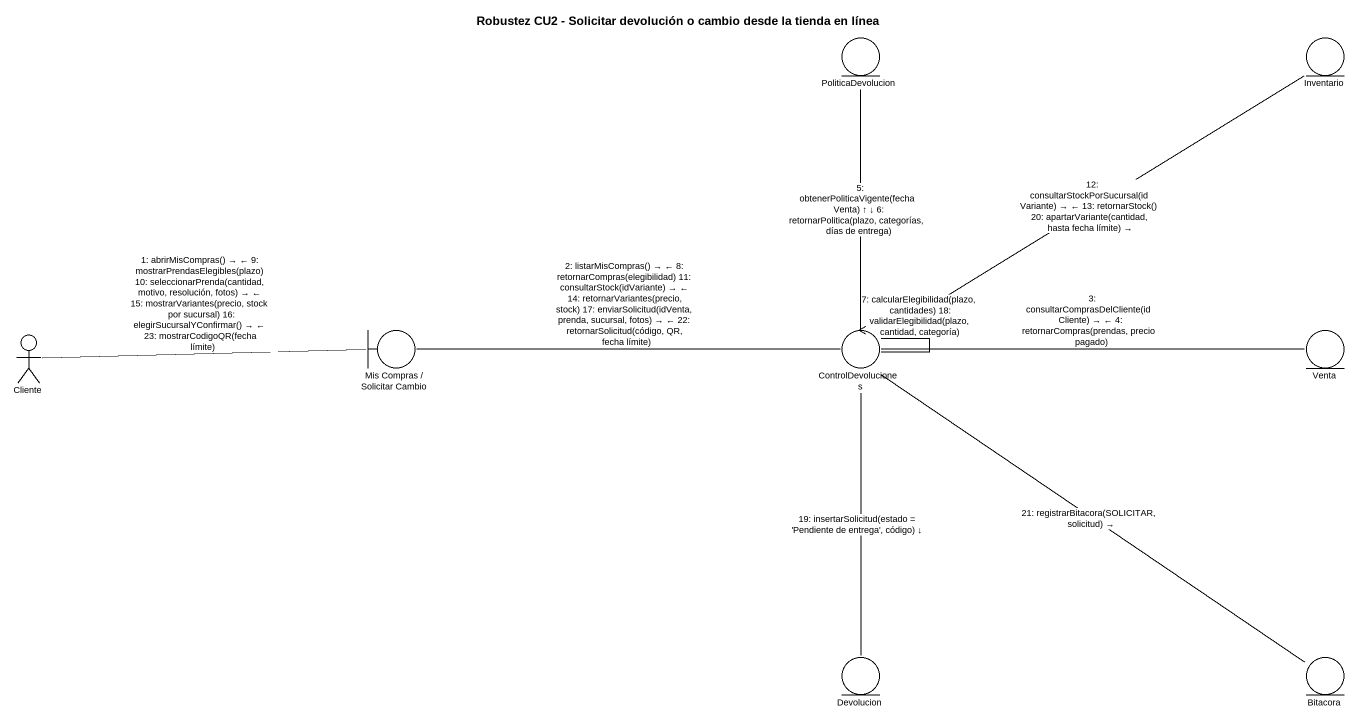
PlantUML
@startuml
title Robustez CU2 - Solicitar devolución o cambio desde la tienda en línea
entity PoliticaDevolucion
entity Inventario
boundary "Mis Compras / Solicitar Cambio" as Mis_Compras_Solicitar_Cambio
control ControlDevoluciones
entity Venta
actor Cliente
entity Devolucion
entity Bitacora
Mis_Compras_Solicitar_Cambio -right- ControlDevoluciones : 2: listarMisCompras() → ← 8: retornarCompras(elegibilidad) 11: consultarStock(idVariante) → ← 14: retornarVariantes(precio, stock) 17: enviarSolicitud(idVenta, prenda, sucursal, fotos) → ← 22: retornarSolicitud(código, QR, fecha límite)
ControlDevoluciones -up- PoliticaDevolucion : 5: obtenerPoliticaVigente(fechaVenta) ↑ ↓ 6: retornarPolitica(plazo, categorías, días de entrega)
ControlDevoluciones -up- Inventario : 12: consultarStockPorSucursal(idVariante) → ← 13: retornarStock() 20: apartarVariante(cantidad, hasta fecha límite) →
ControlDevoluciones -- ControlDevoluciones : 7: calcularElegibilidad(plazo, cantidades) 18: validarElegibilidad(plazo, cantidad, categoría)
ControlDevoluciones -right- Venta : 3: consultarComprasDelCliente(idCliente) → ← 4: retornarCompras(prendas, precio pagado)
ControlDevoluciones -- Devolucion : 19: insertarSolicitud(estado = 'Pendiente de entrega', código) ↓
ControlDevoluciones -- Bitacora : 21: registrarBitacora(SOLICITAR, solicitud) →
Cliente -right- Mis_Compras_Solicitar_Cambio : 1: abrirMisCompras() → ← 9: mostrarPrendasElegibles(plazo) 10: seleccionarPrenda(cantidad, motivo, resolución, fotos) → ← 15: mostrarVariantes(precio, stock por sucursal) 16: elegirSucursalYConfirmar() → ← 23: mostrarCodigoQR(fecha límite)
@enduml
